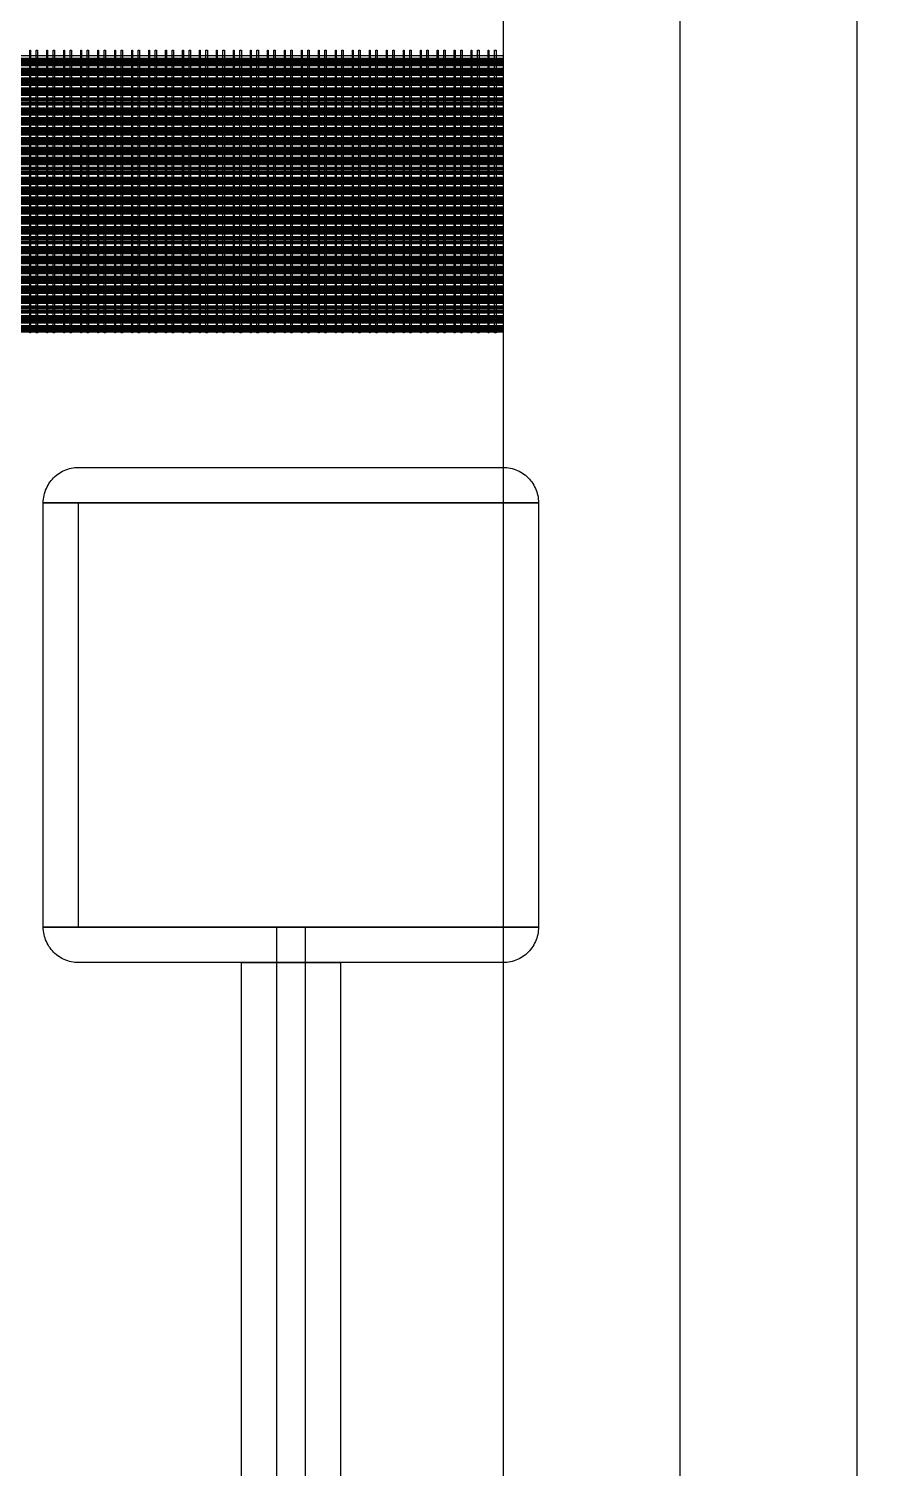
# Model space of a CAD drawing. Extents: x -50000 to 50000, y -50000 to 50000.
# Drawn here: x -37270 to -36050, y 17985 to 20020 of the extents above; entities that cross this region are included whole.
import ezdxf

# ---------------------------------------------------------------- set-up
doc = ezdxf.new("R2010")
doc.units = 0
for name, color, linetype in [('BASEMETAL', 3, 'CONTINUOUS'), ('FRAME', 14, 'CONTINUOUS'), ('SECONDLAYER', 7, 'CONTINUOUS'), ('XOR3', 15, 'CONTINUOUS')]:
    doc.layers.add(name, color=color, linetype=linetype)

# ---------------------------------------------------------------- blocks, each defined once
blk = doc.blocks.new('CHIP_JARRAY')
at = {"layer": 'BASEMETAL'}
for points in [[(500, 5478), (500, 5482.3), (6500, 5482.3), (6500, 5478)], [(500, 5475), (500, 5477), (6500, 5477), (6500, 5475)], [(500, 5472), (500, 5474.4), (6500, 5474.4), (6500, 5472)], [(500, 5469), (500, 5471), (6500, 5471), (6500, 5469)], [(500, 5464), (500, 5468.3), (6500, 5468.3), (6500, 5464)], [(500, 5461), (500, 5463), (6500, 5463), (6500, 5461)], [(500, 5458), (500, 5460.4), (6500, 5460.4), (6500, 5458)], [(500, 5455), (500, 5457), (6500, 5457), (6500, 5455)], [(500, 5450), (500, 5454.3), (6500, 5454.3), (6500, 5450)], [(500, 5447), (500, 5449), (6500, 5449), (6500, 5447)], [(500, 5444), (500, 5446.4), (6500, 5446.4), (6500, 5444)], [(500, 5441), (500, 5443), (6500, 5443), (6500, 5441)], [(500, 5436), (500, 5440.3), (6500, 5440.3), (6500, 5436)], [(500, 5433), (500, 5435), (6500, 5435), (6500, 5433)], [(500, 5430), (500, 5432.4), (6500, 5432.4), (6500, 5430)], [(500, 5427), (500, 5429), (6500, 5429), (6500, 5427)], [(500, 5422), (500, 5426.3), (6500, 5426.3), (6500, 5422)], [(500, 5419), (500, 5421), (6500, 5421), (6500, 5419)], [(500, 5416), (500, 5418.4), (6500, 5418.4), (6500, 5416)], [(500, 5413), (500, 5415), (6500, 5415), (6500, 5413)], [(500, 5408), (500, 5412.3), (6500, 5412.3), (6500, 5408)], [(500, 5405), (500, 5407), (6500, 5407), (6500, 5405)], [(500, 5402), (500, 5404.4), (6500, 5404.4), (6500, 5402)], [(500, 5399), (500, 5401), (6500, 5401), (6500, 5399)], [(500, 5394), (500, 5398.3), (6500, 5398.3), (6500, 5394)], [(500, 5391), (500, 5393), (6500, 5393), (6500, 5391)], [(500, 5388), (500, 5390.4), (6500, 5390.4), (6500, 5388)], [(500, 5385), (500, 5387), (6500, 5387), (6500, 5385)], [(500, 5380), (500, 5384.3), (6500, 5384.3), (6500, 5380)], [(500, 5377), (500, 5379), (6500, 5379), (6500, 5377)], [(500, 5374), (500, 5376.4), (6500, 5376.4), (6500, 5374)], [(500, 5371), (500, 5373), (6500, 5373), (6500, 5371)], [(500, 5366), (500, 5370.3), (6500, 5370.3), (6500, 5366)], [(500, 5363), (500, 5365), (6500, 5365), (6500, 5363)], [(500, 5360), (500, 5362.4), (6500, 5362.4), (6500, 5360)], [(500, 5357), (500, 5359), (6500, 5359), (6500, 5357)], [(500, 5352), (500, 5356.3), (6500, 5356.3), (6500, 5352)], [(500, 5349), (500, 5351), (6500, 5351), (6500, 5349)], [(500, 5346), (500, 5348.4), (6500, 5348.4), (6500, 5346)], [(500, 5343), (500, 5345), (6500, 5345), (6500, 5343)], [(500, 5338), (500, 5342.3), (6500, 5342.3), (6500, 5338)], [(500, 5335), (500, 5337), (6500, 5337), (6500, 5335)], [(500, 5332), (500, 5334.4), (6500, 5334.4), (6500, 5332)], [(500, 5329), (500, 5331), (6500, 5331), (6500, 5329)], [(500, 5324), (500, 5328.3), (6500, 5328.3), (6500, 5324)], [(500, 5321), (500, 5323), (6500, 5323), (6500, 5321)], [(500, 5318), (500, 5320.4), (6500, 5320.4), (6500, 5318)], [(500, 5315), (500, 5317), (6500, 5317), (6500, 5315)], [(500, 5310), (500, 5314.3), (6500, 5314.3), (6500, 5310)], [(500, 5307), (500, 5309), (6500, 5309), (6500, 5307)], [(500, 5304), (500, 5306.4), (6500, 5306.4), (6500, 5304)], [(500, 5301), (500, 5303), (6500, 5303), (6500, 5301)], [(500, 5296), (500, 5300.3), (6500, 5300.3), (6500, 5296)], [(500, 5293), (500, 5295), (6500, 5295), (6500, 5293)], [(500, 5290), (500, 5292.4), (6500, 5292.4), (6500, 5290)], [(500, 5287), (500, 5289), (6500, 5289), (6500, 5287)], [(500, 5282), (500, 5286.3), (6500, 5286.3), (6500, 5282)], [(500, 5279), (500, 5281), (6500, 5281), (6500, 5279)], [(500, 5276), (500, 5278.4), (6500, 5278.4), (6500, 5276)], [(500, 5273), (500, 5275), (6500, 5275), (6500, 5273)], [(500, 5268), (500, 5272.3), (6500, 5272.3), (6500, 5268)], [(500, 5265), (500, 5267), (6500, 5267), (6500, 5265)], [(500, 5262), (500, 5264.4), (6500, 5264.4), (6500, 5262)], [(500, 5259), (500, 5261), (6500, 5261), (6500, 5259)], [(500, 5254), (500, 5258.3), (6500, 5258.3), (6500, 5254)], [(500, 5251), (500, 5253), (6500, 5253), (6500, 5251)], [(500, 5248), (500, 5250.4), (6500, 5250.4), (6500, 5248)], [(500, 5245), (500, 5247), (6500, 5247), (6500, 5245)], [(500, 5240), (500, 5244.3), (6500, 5244.3), (6500, 5240)], [(500, 5237), (500, 5239), (6500, 5239), (6500, 5237)], [(500, 5234), (500, 5236.4), (6500, 5236.4), (6500, 5234)], [(500, 5231), (500, 5233), (6500, 5233), (6500, 5231)], [(500, 5226), (500, 5230.3), (6500, 5230.3), (6500, 5226)], [(500, 5223), (500, 5225), (6500, 5225), (6500, 5223)], [(500, 5220), (500, 5222.4), (6500, 5222.4), (6500, 5220)], [(500, 5217), (500, 5219), (6500, 5219), (6500, 5217)], [(500, 5212), (500, 5216.3), (6500, 5216.3), (6500, 5212)], [(500, 5209), (500, 5211), (6500, 5211), (6500, 5209)], [(500, 5206), (500, 5208.4), (6500, 5208.4), (6500, 5206)], [(500, 5203), (500, 5205), (6500, 5205), (6500, 5203)], [(500, 5198), (500, 5202.3), (6500, 5202.3), (6500, 5198)], [(500, 5195), (500, 5197), (6500, 5197), (6500, 5195)], [(500, 5192), (500, 5194.4), (6500, 5194.4), (6500, 5192)], [(500, 5189), (500, 5191), (6500, 5191), (6500, 5189)], [(500, 5184), (500, 5188.3), (6500, 5188.3), (6500, 5184)], [(500, 5181), (500, 5183), (6500, 5183), (6500, 5181)], [(500, 5178), (500, 5180.4), (6500, 5180.4), (6500, 5178)], [(500, 5175), (500, 5177), (6500, 5177), (6500, 5175)], [(500, 5170), (500, 5174.3), (6500, 5174.3), (6500, 5170)], [(500, 5167), (500, 5169), (6500, 5169), (6500, 5167)], [(500, 5164), (500, 5166.4), (6500, 5166.4), (6500, 5164)], [(500, 5161), (500, 5163), (6500, 5163), (6500, 5161)], [(500, 5156), (500, 5160.3), (6500, 5160.3), (6500, 5156)], [(500, 5153), (500, 5155), (6500, 5155), (6500, 5153)], [(500, 5150), (500, 5152.4), (6500, 5152.4), (6500, 5150)], [(500, 5147), (500, 5149), (6500, 5149), (6500, 5147)], [(500, 5142), (500, 5146.3), (6500, 5146.3), (6500, 5142)], [(500, 5139), (500, 5141), (6500, 5141), (6500, 5139)], [(500, 5136), (500, 5138.4), (6500, 5138.4), (6500, 5136)], [(500, 5133), (500, 5135), (6500, 5135), (6500, 5133)], [(500, 5128), (500, 5132.3), (6500, 5132.3), (6500, 5128)], [(500, 5125), (500, 5127), (6500, 5127), (6500, 5125)], [(500, 5122), (500, 5124.4), (6500, 5124.4), (6500, 5122)], [(500, 5119), (500, 5121), (6500, 5121), (6500, 5119)], [(500, 5114), (500, 5118.3), (6500, 5118.3), (6500, 5114)], [(500, 5111), (500, 5113), (6500, 5113), (6500, 5111)], [(500, 5108), (500, 5110.4), (6500, 5110.4), (6500, 5108)], [(500, 5105), (500, 5107), (6500, 5107), (6500, 5105)], [(500, 5100), (500, 5104.3), (6500, 5104.3), (6500, 5100)], [(500, 5097), (500, 5099), (6500, 5099), (6500, 5097)], [(500, 5094), (500, 5096.4), (6500, 5096.4), (6500, 5094)], [(500, 5091), (500, 5093), (6500, 5093), (6500, 5091)], [(5850, 4850), (5850.069, 4852.617), (5850.274, 4855.226), (5850.616, 4857.822), (5851.093, 4860.396), (5851.704, 4862.941), (5852.447, 4865.451), (5853.321, 4867.918), (5854.323, 4870.337), (5855.45, 4872.7), (5856.699, 4875), (5858.066, 4877.232), (5859.549, 4879.389), (5861.143, 4881.466), (5862.843, 4883.457), (5864.645, 4885.355), (5866.543, 4887.157), (5868.534, 4888.857), (5870.611, 4890.451), (5872.768, 4891.934), (5875, 4893.301), (5877.3, 4894.55), (5879.663, 4895.677), (5882.082, 4896.679), (5884.549, 4897.553), (5887.059, 4898.296), (5889.604, 4898.907), (5892.178, 4899.384), (5894.774, 4899.726), (5897.383, 4899.931), (5900, 4900), (6500, 4900), (6502.617, 4899.931), (6505.226, 4899.726), (6507.822, 4899.384), (6510.396, 4898.907), (6512.941, 4898.296), (6515.451, 4897.553), (6517.918, 4896.679), (6520.337, 4895.677), (6522.7, 4894.55), (6525, 4893.301), (6527.232, 4891.934), (6529.389, 4890.451), (6531.466, 4888.857), (6533.457, 4887.157), (6535.355, 4885.355), (6537.157, 4883.457), (6538.857, 4881.466), (6540.451, 4879.389), (6541.934, 4877.232), (6543.301, 4875), (6544.55, 4872.7), (6545.677, 4870.337), (6546.679, 4867.918), (6547.553, 4865.451), (6548.296, 4862.941), (6548.907, 4860.396), (6549.384, 4857.822), (6549.726, 4855.226), (6549.931, 4852.617), (6550, 4850)], [(5850, 4250), (5850, 4850), (6550, 4850), (6550, 4250)], [(5900, 4200), (5897.383, 4200.069), (5894.774, 4200.274), (5892.178, 4200.616), (5889.604, 4201.093), (5887.059, 4201.704), (5884.549, 4202.447), (5882.082, 4203.321), (5879.663, 4204.323), (5877.3, 4205.45), (5875, 4206.699), (5872.768, 4208.066), (5870.611, 4209.549), (5868.534, 4211.143), (5866.543, 4212.843), (5864.645, 4214.645), (5862.843, 4216.543), (5861.143, 4218.534), (5859.549, 4220.611), (5858.066, 4222.768), (5856.699, 4225), (5855.45, 4227.3), (5854.323, 4229.663), (5853.321, 4232.082), (5852.447, 4234.549), (5851.704, 4237.059), (5851.093, 4239.604), (5850.616, 4242.178), (5850.274, 4244.774), (5850.069, 4247.383), (5850, 4250), (6550, 4250), (6549.931, 4247.383), (6549.726, 4244.774), (6549.384, 4242.178), (6548.907, 4239.604), (6548.296, 4237.059), (6547.553, 4234.549), (6546.679, 4232.082), (6545.677, 4229.663), (6544.55, 4227.3), (6543.301, 4225), (6541.934, 4222.768), (6540.451, 4220.611), (6538.857, 4218.534), (6537.157, 4216.543), (6535.355, 4214.645), (6533.457, 4212.843), (6531.466, 4211.143), (6529.389, 4209.549), (6527.232, 4208.066), (6525, 4206.699), (6522.7, 4205.45), (6520.337, 4204.323), (6517.918, 4203.321), (6515.451, 4202.447), (6512.941, 4201.704), (6510.396, 4201.093), (6507.822, 4200.616), (6505.226, 4200.274), (6502.617, 4200.069), (6500, 4200)], [(6130, 2800), (6130, 4200), (6270, 4200), (6270, 2800)]]:
    blk.add_lwpolyline(points, close=True, dxfattribs=at)
at = {"layer": 'FRAME'}
for points in [[(0, 0), (0, 7000), (7000, 7000), (7000, 0)], [(500, 500), (500, 6500), (6500, 6500), (6500, 500)]]:
    blk.add_lwpolyline(points, close=True, dxfattribs=at)
at = {"layer": 'SECONDLAYER'}
for points in [[(5831, 5090), (5831, 5490), (5832, 5490), (5832, 5090)], [(5840, 5090), (5840, 5490), (5842, 5490), (5842, 5090)], [(5855, 5090), (5855, 5490), (5856, 5490), (5856, 5090)], [(5864, 5090), (5864, 5490), (5866, 5490), (5866, 5090)], [(5879, 5090), (5879, 5490), (5880, 5490), (5880, 5090)], [(5888, 5090), (5888, 5490), (5890, 5490), (5890, 5090)], [(5903, 5090), (5903, 5490), (5904, 5490), (5904, 5090)], [(5912, 5090), (5912, 5490), (5914, 5490), (5914, 5090)], [(5927, 5090), (5927, 5490), (5928, 5490), (5928, 5090)], [(5936, 5090), (5936, 5490), (5938, 5490), (5938, 5090)], [(5951, 5090), (5951, 5490), (5952, 5490), (5952, 5090)], [(5960, 5090), (5960, 5490), (5962, 5490), (5962, 5090)], [(5975, 5090), (5975, 5490), (5976, 5490), (5976, 5090)], [(5984, 5090), (5984, 5490), (5986, 5490), (5986, 5090)], [(5999, 5090), (5999, 5490), (6000, 5490), (6000, 5090)], [(6008, 5090), (6008, 5490), (6010, 5490), (6010, 5090)], [(6023, 5090), (6023, 5490), (6024, 5490), (6024, 5090)], [(6032, 5090), (6032, 5490), (6034, 5490), (6034, 5090)], [(6047, 5090), (6047, 5490), (6048, 5490), (6048, 5090)], [(6056, 5090), (6056, 5490), (6058, 5490), (6058, 5090)], [(6071, 5090), (6071, 5490), (6072, 5490), (6072, 5090)], [(6080, 5090), (6080, 5490), (6082, 5490), (6082, 5090)], [(6095, 5090), (6095, 5490), (6096, 5490), (6096, 5090)], [(6104, 5090), (6104, 5490), (6106, 5490), (6106, 5090)], [(6119, 5090), (6119, 5490), (6120, 5490), (6120, 5090)], [(6128, 5090), (6128, 5490), (6130, 5490), (6130, 5090)], [(6143, 5090), (6143, 5490), (6144, 5490), (6144, 5090)], [(6152, 5090), (6152, 5490), (6154, 5490), (6154, 5090)], [(6167, 5090), (6167, 5490), (6168, 5490), (6168, 5090)], [(6176, 5090), (6176, 5490), (6178, 5490), (6178, 5090)], [(6191, 5090), (6191, 5490), (6192, 5490), (6192, 5090)], [(6200, 5090), (6200, 5490), (6202, 5490), (6202, 5090)], [(6215, 5090), (6215, 5490), (6216, 5490), (6216, 5090)], [(6224, 5090), (6224, 5490), (6226, 5490), (6226, 5090)], [(6239, 5090), (6239, 5490), (6240, 5490), (6240, 5090)], [(6248, 5090), (6248, 5490), (6250, 5490), (6250, 5090)], [(6263, 5090), (6263, 5490), (6264, 5490), (6264, 5090)], [(6272, 5090), (6272, 5490), (6274, 5490), (6274, 5090)], [(6287, 5090), (6287, 5490), (6288, 5490), (6288, 5090)], [(6296, 5090), (6296, 5490), (6298, 5490), (6298, 5090)], [(6311, 5090), (6311, 5490), (6312, 5490), (6312, 5090)], [(6320, 5090), (6320, 5490), (6322, 5490), (6322, 5090)], [(6335, 5090), (6335, 5490), (6336, 5490), (6336, 5090)], [(6344, 5090), (6344, 5490), (6346, 5490), (6346, 5090)], [(6359, 5090), (6359, 5490), (6360, 5490), (6360, 5090)], [(6368, 5090), (6368, 5490), (6370, 5490), (6370, 5090)], [(6383, 5090), (6383, 5490), (6384, 5490), (6384, 5090)], [(6392, 5090), (6392, 5490), (6394, 5490), (6394, 5090)], [(6407, 5090), (6407, 5490), (6408, 5490), (6408, 5090)], [(6416, 5090), (6416, 5490), (6418, 5490), (6418, 5090)], [(6431, 5090), (6431, 5490), (6432, 5490), (6432, 5090)], [(6440, 5090), (6440, 5490), (6442, 5490), (6442, 5090)], [(6455, 5090), (6455, 5490), (6456, 5490), (6456, 5090)], [(6464, 5090), (6464, 5490), (6466, 5490), (6466, 5090)], [(6479, 5090), (6479, 5490), (6480, 5490), (6480, 5090)], [(6488, 5090), (6488, 5490), (6490, 5490), (6490, 5090)], [(5900, 4250), (5900, 4850), (6500, 4850), (6500, 4250)], [(6180, 2750), (6180, 4250), (6220, 4250), (6220, 2750)]]:
    blk.add_lwpolyline(points, close=True, dxfattribs=at)
at = {"layer": 'XOR3'}
blk.add_lwpolyline([(250, 250), (250, 6750), (6750, 6750), (6750, 250)], close=True, dxfattribs=at)

msp = doc.modelspace()

# ---------------------------------------------------------------- linework, layer by layer
at = {"layer": 'FRAME'}
for radius in [50000, 49000]:
    msp.add_circle((0, 0), radius, dxfattribs=at)

# ---------------------------------------------------------------- block references
msp.add_blockref('CHIP_JARRAY', (-43100, 14500))

doc.saveas('drawing.dxf')
